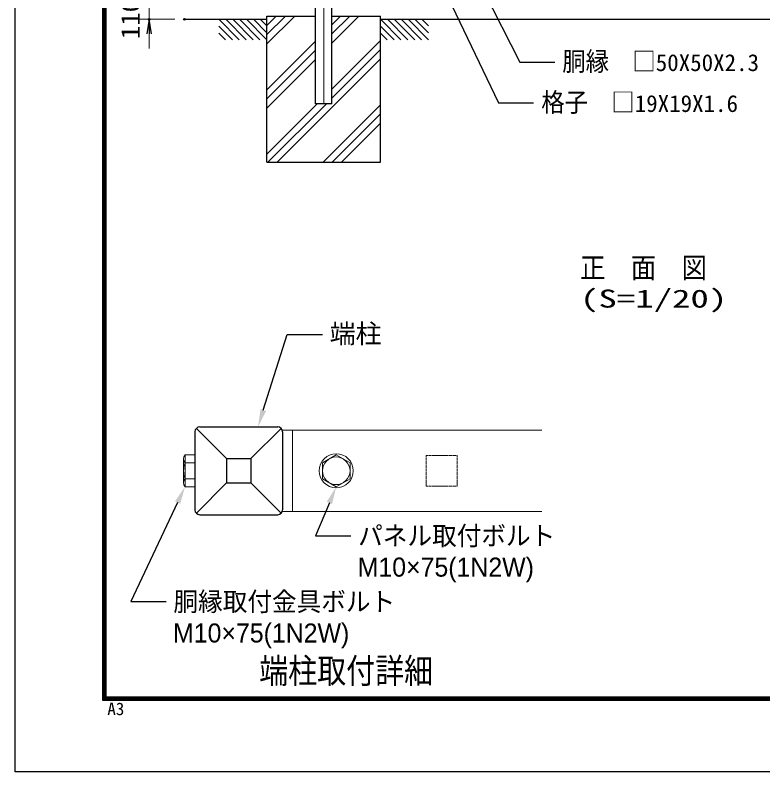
# Model space of a CAD drawing. Units: millimetres, scale not verified. Extents: x -4200 to 4200, y -2970 to 2970.
# Drawn here: x -4200 to -1897, y -2970 to -641 of the extents above; entities that cross this region are included whole.
import ezdxf
from ezdxf.enums import TextEntityAlignment as Align

# ---------------------------------------------------------------- set-up
doc = ezdxf.new("R2010")
doc.units = ezdxf.units.MM
doc.header["$LTSCALE"] = 10
doc.header["$PDMODE"] = 32
doc.header["$PDSIZE"] = 5
for name, pattern in [('USER1', [0.375, 0.25, -0.125]), ('USER2', [1.125, 0.75, -0.125, 0.125, -0.125]), ('USER3', [50.8, 31.75, -6.35, 6.35, -6.35])]:
    doc.linetypes.add(name, pattern=pattern)
for name, color, linetype, lineweight in [('0-0_D-STR-TXT', 7, 'Continuous', 25), ('0-3_D-STR2', 7, 'Continuous', 13), ('0-4_D-STR3', 3, 'Continuous', 13), ('0-5_D-STR1', 1, 'Continuous', 25), ('0-6_D-BMK', 2, 'USER2', 13), ('0-7_D-STR-DIM', 7, 'Continuous', 13), ('0-8_0', 7, 'Continuous', 25), ('0-A_D-STR4', 7, 'Continuous', 25), ('0-B_D-BGD', 7, 'Continuous', 25), ('0-D_D-TTL', 7, 'Continuous', 25)]:
    doc.layers.add(name, color=color, linetype=linetype, lineweight=lineweight)
doc.layers.add('0-9_Defpoints', color=8, linetype='Continuous')
doc.styles.add('ＭＳ ゴシック', font='')
doc.styles.add('ＭＳ Ｐゴシック', font='')
doc.styles.get('ＭＳ ゴシック').set_extended_font_data('MS Gothic')
doc.styles.get('ＭＳ Ｐゴシック').set_extended_font_data('MS PGothic')

# ---------------------------------------------------------------- blocks, each defined once
blk = doc.blocks.new('DARROWS')
at = {"layer": '0-8_0'}
blk.add_line((0, 0), (-9.991, 0), dxfattribs=at)
blk.add_lwpolyline([(-10, -1.667), (0, 0), (-10, 1.667)], dxfattribs=at)
blk = doc.blocks.new('MLeader1')
at = {"layer": '0-0_D-STR-TXT'}
blk.add_lwpolyline([(-3435.52, -1856.72), (-3361.62, -1623.54), (-3253.62, -1623.54)], dxfattribs=at)
blk.add_solid([(-3426.95, -1859.44), (-3444.1, -1854.01), (-3451.84, -1908.2)], dxfattribs=at)
at = {"layer": '0-0_D-STR-TXT', "style": 'ＭＳ Ｐゴシック'}
blk.add_text('端柱', height=58.58, dxfattribs=at).set_placement((-3231.21, -1667.78), align=Align.BOTTOM_LEFT)
blk = doc.blocks.new('MLeader2')
at = {"layer": '0-0_D-STR-TXT'}
blk.add_lwpolyline([(-3231.89, -2141.97), (-3274.37, -2242.93), (-3166.37, -2242.93)], dxfattribs=at)
blk.add_solid([(-3240.19, -2138.48), (-3223.59, -2145.46), (-3210.95, -2092.2)], dxfattribs=at)
at = {"layer": '0-0_D-STR-TXT', "style": 'ＭＳ Ｐゴシック', "width": 0.95}
blk.add_text('パネル取付ボルト', height=58.56, dxfattribs=at).set_placement((-3143.37, -2289.73), align=Align.BOTTOM_LEFT)
at = {"layer": '0-0_D-STR-TXT', "style": 'ＭＳ Ｐゴシック'}
blk.add_text('M10×75(1N2W)', height=58.56, dxfattribs=at).set_placement((-3144.88, -2386.48), align=Align.BOTTOM_LEFT)
blk = doc.blocks.new('MLeader3')
at = {"layer": '0-0_D-STR-TXT'}
blk.add_lwpolyline([(-3699.48, -2141.05), (-3842.95, -2445.64), (-3734.95, -2445.64)], dxfattribs=at)
blk.add_solid([(-3707.62, -2137.22), (-3691.34, -2144.89), (-3676.47, -2092.2)], dxfattribs=at)
at = {"layer": '0-0_D-STR-TXT', "style": 'ＭＳ Ｐゴシック', "width": 0.95}
blk.add_text('胴縁取付金具ボルト', height=58.56, dxfattribs=at).set_placement((-3712.27, -2492.45), align=Align.BOTTOM_LEFT)
at = {"layer": '0-0_D-STR-TXT', "style": 'ＭＳ Ｐゴシック'}
blk.add_text('M10×75(1N2W)', height=58.56, dxfattribs=at).set_placement((-3713.46, -2589.2), align=Align.BOTTOM_LEFT)
blk = doc.blocks.new('MLeader10')
at = {"layer": '0-0_D-STR-TXT'}
blk.add_lwpolyline([(-2757.66, -565.27), (-2645.37, -785.26), (-2537.37, -785.26)], dxfattribs=at)
blk.add_solid([(-2765.67, -569.36), (-2749.64, -561.17), (-2782.21, -517.17)], dxfattribs=at)
at = {"layer": '0-0_D-STR-TXT', "style": 'ＭＳ Ｐゴシック', "width": 0.9}
blk.add_text('胴縁\u3000□', height=58.56, dxfattribs=at).set_placement((-2514.69, -829.77), align=Align.BOTTOM_LEFT)
at = {"layer": '0-0_D-STR-TXT', "style": 'ＭＳ ゴシック'}
blk.add_text('50X50X2.3', height=51.95, dxfattribs=at).set_placement((-2226.97, -828.5), align=Align.BOTTOM_LEFT)
blk = doc.blocks.new('MLeader11')
at = {"layer": '0-0_D-STR-TXT'}
blk.add_lwpolyline([(-2973.61, -361.75), (-2711.32, -911.04), (-2603.32, -911.04)], dxfattribs=at)
blk.add_solid([(-2981.73, -365.62), (-2965.49, -357.87), (-2996.88, -313.02)], dxfattribs=at)
at = {"layer": '0-0_D-STR-TXT', "style": 'ＭＳ Ｐゴシック', "width": 0.9}
blk.add_text('格子\u3000□', height=58.56, dxfattribs=at).set_placement((-2579.4, -955.7), align=Align.BOTTOM_LEFT)
at = {"layer": '0-0_D-STR-TXT', "style": 'ＭＳ ゴシック'}
blk.add_text('19X19X1.6', height=51.95, dxfattribs=at).set_placement((-2291.68, -954.43), align=Align.BOTTOM_LEFT)

msp = doc.modelspace()

# ---------------------------------------------------------------- linework, layer by layer
at = {"layer": '0-3_D-STR2'}
for p, q in [((-2577.59, -1918.2), (-3345.95, -1918.2)), ((-3345.95, -1918.2), (-3345.95, -2168.2)), ((-2577.59, -2168.2), (-3345.95, -2168.2))]:
    msp.add_line(p, q, dxfattribs=at)
at = {"layer": '0-3_D-STR2', "linetype": 'USER1'}
for p, q in [((-2838.45, -1995.7), (-2933.45, -1995.7)), ((-2933.45, -2090.7), (-2933.45, -1995.7)), ((-2838.45, -2090.7), (-2838.45, -1995.7)), ((-2838.45, -2090.7), (-2933.45, -2090.7))]:
    msp.add_line(p, q, dxfattribs=at)
at = {"layer": '0-4_D-STR3'}
for p, q in [((-3345.95, -1918.2), (-3376.8, -1918.2)), ((-3676.47, -1994.2), (-3645.95, -1994.2)), ((-3676.47, -1994.2), (-3676.47, -2092.2)), ((-3645.95, -1994.2), (-3645.95, -2092.2)), ((-3210.95, -1994.2), (-3253.45, -2018.74)), ((-3210.95, -1994.2), (-3168.45, -2018.74)), ((-3680.95, -2006.47), (-3680.95, -2079.93)), ((-3680.95, -2006.47), (-3680.95, -2018.74)), ((-3676.47, -2018.74), (-3645.95, -2018.74)), ((-3253.45, -2018.74), (-3253.45, -2067.66)), ((-3168.45, -2018.74), (-3168.45, -2067.66)), ((-3676.47, -2067.66), (-3645.95, -2067.66)), ((-3210.95, -2092.2), (-3253.45, -2067.66)), ((-3210.95, -2092.2), (-3168.45, -2067.66)), ((-3676.47, -2092.2), (-3645.95, -2092.2)), ((-3345.95, -2168.2), (-3376.8, -2168.2))]:
    msp.add_line(p, q, dxfattribs=at)
for radius in [52.5, 42.5]:
    msp.add_circle((-3210.95, -2043.2), radius, dxfattribs=at)
for centre, radius, start, end in [((-3661.89, -2006.47), 19.06, 139.92558, 220.07442), ((-3611.84, -2043.2), 69.11, 159.26918, 200.73082), ((-3661.89, -2079.93), 19.06, 139.92558, 220.07442)]:
    msp.add_arc(centre, radius, start, end, dxfattribs=at)
at = {"layer": '0-5_D-STR1'}
for p, q in [((-3274.43, -913.46), (-3274.43, 1145.54)), ((-3224.43, -913.46), (-3224.43, 1145.54)), ((-3224.43, -913.46), (-3274.43, -913.46)), ((-3630.95, -1908.2), (-3390.95, -1908.2)), ((-3645.95, -1923.2), (-3645.95, -2163.2)), ((-3641.55, -1912.59), (-3548.45, -2005.7)), ((-3473.45, -2005.7), (-3380.34, -1912.59)), ((-3375.95, -1923.2), (-3375.95, -2163.2)), ((-3548.45, -2005.7), (-3548.45, -2080.7)), ((-3548.45, -2005.7), (-3473.45, -2005.7)), ((-3473.45, -2005.7), (-3473.45, -2080.7)), ((-3641.55, -2173.81), (-3548.45, -2080.7)), ((-3548.45, -2080.7), (-3473.45, -2080.7)), ((-3380.34, -2173.81), (-3473.45, -2080.7)), ((-3630.95, -2178.2), (-3390.95, -2178.2))]:
    msp.add_line(p, q, dxfattribs=at)
for centre, start, end in [((-3630.95, -1923.2), 90, 180), ((-3390.95, -1923.2), 0, 90), ((-3630.95, -2163.2), 180, 270), ((-3390.95, -2163.2), 270, 0)]:
    msp.add_arc(centre, 15, start, end, dxfattribs=at)
at = {"layer": '0-6_D-BMK', "linetype": 'USER3'}
msp.add_line((-3249.43, -913.46), (-3249.43, 1158.64), dxfattribs=at)
at = {"layer": '0-7_D-STR-DIM'}
for p, q in [((-3787.01, -543.46), (-3787.01, -653.46)), ((-3708.33, -653.46), (-3817.01, -653.46)), ((-3787.01, -698.46), (-3787.01, -743.46))]:
    msp.add_line(p, q, dxfattribs=at)
at = {"layer": '0-9_Defpoints'}
for p in [(-3787.01, -653.46), (-3678.33, -653.46)]:
    msp.add_point(p, dxfattribs=at)
at = {"layer": '0-A_D-STR4'}
for p, q in [((-3424.43, -643.46), (-3274.43, -643.46)), ((-3424.43, -700.76), (-3367.13, -643.46)), ((-3424.43, -729.05), (-3338.84, -643.46)), ((-3424.43, -672.48), (-3395.41, -643.46)), ((-3424.43, -1093.46), (-3424.43, -643.46)), ((-3224.43, -643.46), (-3074.43, -643.46)), ((-3224.43, -698.75), (-3169.14, -643.46)), ((-3224.43, -727.04), (-3140.85, -643.46)), ((-3224.43, -670.47), (-3198.43, -644.46)), ((-3074.43, -1093.46), (-3074.43, -643.46)), ((-3424.43, -870.47), (-3274.43, -720.47)), ((-3224.43, -868.46), (-3074.43, -718.46)), ((-3424.43, -898.75), (-3274.43, -748.75)), ((-3224.43, -896.74), (-3074.43, -746.74)), ((-3424.43, -927.04), (-3274.43, -777.04)), ((-3392.86, -1093.46), (-3074.43, -775.03)), ((-3424.43, -1068.46), (-3269.43, -913.46)), ((-3421.15, -1093.46), (-3241.15, -913.46)), ((-3251.44, -1093.46), (-3074.43, -916.45)), ((-3223.16, -1093.46), (-3074.43, -944.73)), ((-3194.87, -1093.46), (-3074.43, -973.02)), ((-3424.43, -1093.46), (-3074.43, -1093.46))]:
    msp.add_line(p, q, dxfattribs=at)
at = {"layer": '0-B_D-BGD'}
for p, q in [((-3678.33, -653.46), (-3424.43, -653.46)), ((-3572.16, -653.46), (-3509.29, -716.33)), ((-3572.16, -674.67), (-3530.5, -716.33)), ((-3550.94, -653.46), (-3488.07, -716.33)), ((-3529.73, -653.46), (-3466.86, -716.33)), ((-3508.52, -653.46), (-3445.65, -716.33)), ((-3487.3, -653.46), (-3424.43, -716.33)), ((-3466.09, -653.46), (-3424.43, -695.12)), ((-3444.88, -653.46), (-3424.43, -673.9)), ((-3074.43, -653.46), (-1424.43, -653.46)), ((-3074.43, -653.46), (-3011.56, -716.33)), ((-3074.43, -674.67), (-3032.78, -716.33)), ((-3053.22, -653.46), (-2990.35, -716.33)), ((-3032.01, -653.46), (-2969.14, -716.33)), ((-3010.79, -653.46), (-2947.92, -716.33)), ((-2989.58, -653.46), (-2926.71, -716.33)), ((-2968.37, -653.46), (-2926.71, -695.12)), ((-2947.15, -653.46), (-2926.71, -673.9)), ((-3572.16, -695.89), (-3551.71, -716.33)), ((-3074.43, -695.89), (-3053.99, -716.33))]:
    msp.add_line(p, q, dxfattribs=at)
at = {"layer": '0-D_D-TTL', "color": 2}
msp.add_lwpolyline([(-4199.68, 2970.23), (4200.32, 2970.23), (4200.32, -2969.77), (-4199.68, -2969.77)], close=True, dxfattribs=at)
at = {"layer": '0-D_D-TTL'}
for points in [[(-3929.68, 2750.23), (3930.32, 2750.23), (3930.32, -2749.77), (-3929.68, -2749.77)], [(-3927.18, 2747.73), (3927.82, 2747.73), (3927.82, -2747.27), (-3927.18, -2747.27)], [(-3924.68, 2745.23), (3925.32, 2745.23), (3925.32, -2744.77), (-3924.68, -2744.77)], [(-3922.18, 2742.73), (3922.82, 2742.73), (3922.82, -2742.27), (-3922.18, -2742.27)], [(-3919.68, 2740.23), (3920.32, 2740.23), (3920.32, -2739.77), (-3919.68, -2739.77)]]:
    msp.add_lwpolyline(points, close=True, dxfattribs=at)

# ---------------------------------------------------------------- block references
at = {"layer": '0-0_D-STR-TXT'}
for name in ['MLeader11', 'MLeader10', 'MLeader1', 'MLeader3', 'MLeader2']:
    msp.add_blockref(name, (0, 0), dxfattribs=at)
at = {"layer": '0-7_D-STR-DIM', "xscale": 4.5, "yscale": 4.5, "rotation": 90}
msp.add_blockref('DARROWS', (-3787.01, -653.46), dxfattribs=at)

# ---------------------------------------------------------------- texts
at = {"layer": '0-0_D-STR-TXT', "style": 'ＭＳ ゴシック'}
for s, height, width, p in [('正\u3000面\u3000図', 63.67, 0.9, (-2460.01, -1469.13)), ('(S=1/20)', 55.51, 1.5, (-2460.01, -1557.63)), ('端柱取付詳細', 76.98, 0.85, (-3448.15, -2720.06))]:
    msp.add_text(s, height=height, dxfattribs=dict(at, width=width)).set_placement(p, align=Align.BOTTOM_LEFT)
at = {"layer": '0-7_D-STR-DIM', "style": 'ＭＳ ゴシック', "width": 1.05}
msp.add_text('110未満', height=57.73, rotation=90, dxfattribs=at).set_placement((-3798.41, -714.56), align=Align.BOTTOM_LEFT)
at = {"layer": '0-D_D-TTL', "style": 'ＭＳ ゴシック'}
msp.add_text('A3', height=38.48, dxfattribs=at).set_placement((-3915.77, -2806.58), align=Align.BOTTOM_LEFT)

doc.saveas('drawing.dxf')
